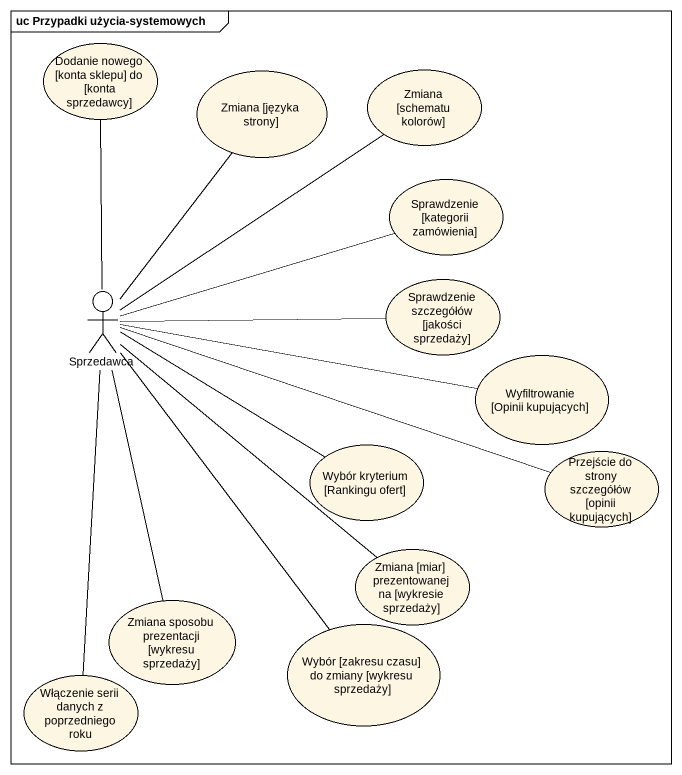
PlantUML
@startuml
mainframe uc Przypadki użycia-systemowych
usecase "Dodanie nowego [konta sklepu] do [konta sprzedawcy]" as Dodanie_nowego_konta_sklepu
usecase "Zmiana [języka strony]" as Zmiana_języka_strony
usecase "Zmiana [schematu kolorów]" as Zmiana_schematu_kolorów
usecase "Sprawdzenie [kategorii zamówienia]" as Sprawdzenie_kategorii
actor Sprzedawca
usecase "Sprawdzenie szczegółów [jakości sprzedaży]" as Sprawdzenie_szczegółów
usecase "Wyfiltrowanie [Opinii kupujących]" as Wyfiltrowanie_Opinii
usecase "Wybór kryterium [Rankingu ofert]" as Wybór_kryterium_Rankingu
usecase "Przejście do strony szczegółów [opinii kupujących]" as Przejście_do_strony
usecase "Zmiana [miar] prezentowanej na [wykresie sprzedaży]" as Zmiana_miar_prezentowanej
usecase "Zmiana sposobu prezentacji [wykresu sprzedaży]" as Zmiana_sposobu_prezentacji
usecase "Wybór [zakresu czasu] do zmiany [wykresu sprzedaży]" as Wybór_zakresu_czasu_do
usecase "Włączenie serii danych z poprzedniego roku" as Włączenie_serii_danych_z
Sprzedawca -up- Dodanie_nowego_konta_sklepu
Sprzedawca -up- Zmiana_języka_strony
Sprzedawca -up- Zmiana_schematu_kolorów
Sprzedawca -right- Sprawdzenie_kategorii
Sprzedawca -right- Sprawdzenie_szczegółów
Sprzedawca -right- Wyfiltrowanie_Opinii
Sprzedawca -right- Wybór_kryterium_Rankingu
Sprzedawca -right- Przejście_do_strony
Sprzedawca -- Zmiana_miar_prezentowanej
Sprzedawca -- Zmiana_sposobu_prezentacji
Sprzedawca -- Wybór_zakresu_czasu_do
Włączenie_serii_danych_z -up- Sprzedawca
@enduml
